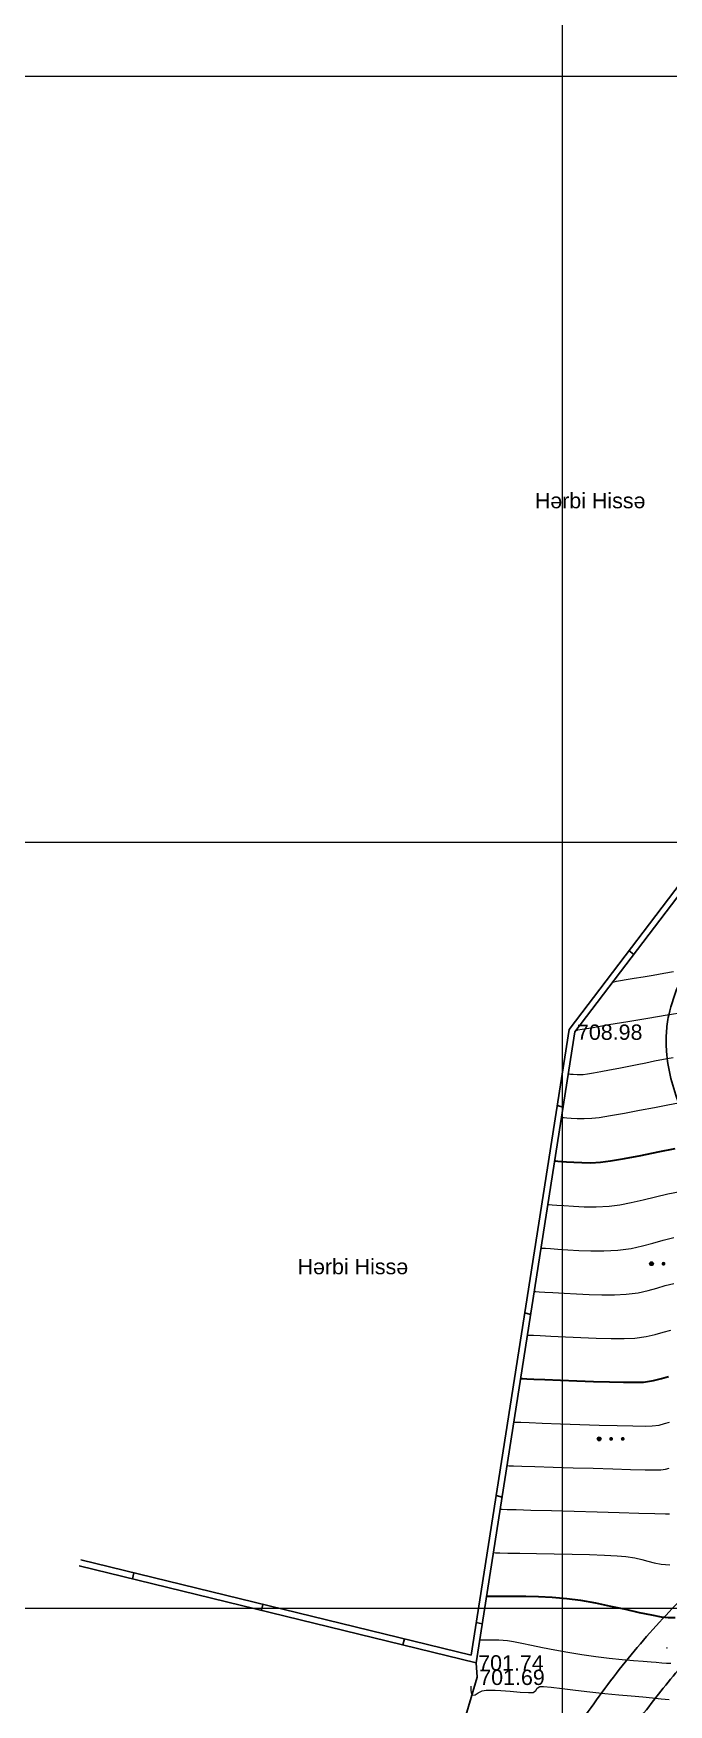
# Model space of a CAD drawing. Header units: feet. Extents: x 3381 to 1374491, y 675186 to 8751562.
# Drawn here: x 686528.8 to 686570.2, y 4376239.9 to 4376349 of the extents above; entities that cross this region are included whole.
import ezdxf

# ---------------------------------------------------------------- set-up
doc = ezdxf.new("R2010")
doc.units = ezdxf.units.FT
doc.header["$MEASUREMENT"] = 0
doc.header["$PDMODE"] = 34
doc.header["$PDSIZE"] = 0.01
doc.linetypes.add('ACAD_ISO03W100', pattern=[30, 12, -18])
doc.layers.get('0').update_dxf_attribs({"linetype": 'CONTINUOUS'})
for name, color, linetype in [('0_Point_Height', 2, 'CONTINUOUS'), ('0_Point_Point', 7, 'CONTINUOUS'), ('col bitkisi', 7, 'CONTINUOUS')]:
    doc.layers.add(name, color=color, linetype=linetype)
for name, color, linetype, lineweight in [('ANA HORIZONTAL', 24, 'CONTINUOUS', 30), ('HORIZANTAL', 24, 'CONTINUOUS', 13), ('km setka', 170, 'CONTINUOUS', 15), ('kontur', 5, 'CONTINUOUS', 0)]:
    doc.layers.add(name, color=color, linetype=linetype, lineweight=lineweight)
doc.styles.get("Standard").update_dxf_attribs({"font": 'arial.ttf', "height": 2.5})

msp = doc.modelspace()

# ---------------------------------------------------------------- hatches: boundary and pattern name
at = {"layer": 'col bitkisi', "ltscale": 1.5}
h = msp.add_hatch(color=256, dxfattribs=at)
edge = h.paths.add_edge_path()
edge.add_arc((686569.131, 4376268.646), 0.125, 0, 360)
h = msp.add_hatch(color=256, dxfattribs=at)
edge = h.paths.add_edge_path()
edge.add_arc((686569.913, 4376268.646), 0.125, 0, 360)
h = msp.add_hatch(color=256, dxfattribs=at)
edge = h.paths.add_edge_path()
edge.add_arc((686565.71, 4376257.212), 0.125, 0, 360)
h = msp.add_hatch(color=256, dxfattribs=at)
edge = h.paths.add_edge_path()
edge.add_arc((686566.492, 4376257.212), 0.125, 0, 360)
h = msp.add_hatch(color=256, dxfattribs=at)
edge = h.paths.add_edge_path()
edge.add_arc((686567.251, 4376257.212), 0.125, 0, 360)

# ---------------------------------------------------------------- linework, layer by layer
at = {"linetype": 'Continuous'}
for p, q in [((686599.957, 4376331.635, 716.528), (686563.749, 4376283.935, 708.969)), ((686600.276, 4376331.393, 716.528), (686564.13, 4376283.775, 708.982)), ((686567.66, 4376289.087), (686567.975, 4376288.841)), ((686563.749, 4376283.935, 708.969), (686557.357, 4376243.097, 701.811)), ((686564.13, 4376283.775, 708.982), (686557.685, 4376242.605, 701.736)), ((686563.362, 4376278.874, -130.678), (686562.971, 4376278.969, -141.271)), ((686561.244, 4376265.339, -100.968), (686560.853, 4376265.435, -111.551)), ((686559.377, 4376253.415, -86.119), (686558.987, 4376253.51, -96.693)), ((686557.685, 4376242.605, 701.736), (686531.788, 4376248.928)), ((686557.357, 4376243.097, 690.28), (686531.883, 4376249.316)), ((686535.348, 4376248.47), (686535.258, 4376248.081)), ((686543.775, 4376246.413, 228.337), (686543.685, 4376246.023, 228.337)), ((686558.082, 4376245.142, -68.321), (686557.692, 4376245.237, -78.89)), ((686553.004, 4376244.16, 478.557), (686552.914, 4376243.77, 478.557)), ((686557.685, 4376242.605, 701.736), (686557.755, 4376241.664, 701.692)), ((686557.755, 4376241.664, 701.692), (686548.519, 4376210.474, 695.222))]:
    msp.add_line(p, q, dxfattribs=at)
for points, knots in [([(686618.617, 4376329.549), (686614.677, 4376325.786), (686614.149, 4376325.735), (686612.56, 4376325.576), (686611.496, 4376325.459), (686608.545, 4376325.052), (686606.668, 4376324.698), (686603.89, 4376323.82), (686602.938, 4376323.449), (686601.448, 4376322.712), (686600.888, 4376322.395), (686599.727, 4376321.64), (686599.14, 4376321.193), (686598.024, 4376320.244), (686597.495, 4376319.74), (686596.253, 4376318.469), (686595.563, 4376317.682), (686594.452, 4376316.364), (686594.018, 4376315.834), (686593.161, 4376314.788), (686592.737, 4376314.267), (686591.47, 4376312.712), (686590.638, 4376311.684), (686588.158, 4376308.616), (686586.531, 4376306.593), (686583.622, 4376302.998), (686582.346, 4376301.428), (686580.31, 4376298.949), (686579.568, 4376298.051), (686578.136, 4376296.33), (686577.447, 4376295.507), (686576.218, 4376294.053), (686575.684, 4376293.424), (686574.315, 4376291.823), (686573.442, 4376290.818), (686572.01, 4376288.876), (686571.423, 4376287.966), (686570.658, 4376286.313), (686570.409, 4376285.609), (686570.175, 4376284.487), (686570.121, 4376284.094), (686570.073, 4376283.3), (686570.078, 4376282.904), (686570.198, 4376281.304), (686570.513, 4376280.131), (686571.225, 4376278.287), (686571.562, 4376277.58), (686572.287, 4376276.244), (686572.679, 4376275.612), (686573.966, 4376273.69), (686574.914, 4376272.496), (686576.378, 4376270.562), (686576.929, 4376269.812), (686577.93, 4376268.28), (686578.377, 4376267.503), (686579.047, 4376266.033), (686579.289, 4376265.346), (686579.634, 4376263.91), (686579.739, 4376263.169), (686579.817, 4376261.572), (686579.77, 4376260.718), (686579.506, 4376259.038), (686579.29, 4376258.207), (686578.494, 4376255.973), (686577.763, 4376254.62), (686576.29, 4376252.473), (686575.636, 4376251.645), (686574.245, 4376250.037), (686573.506, 4376249.254), (686572.005, 4376247.702), (686571.243, 4376246.933), (686569.921, 4376245.549), (686569.356, 4376244.941), (686568.261, 4376243.688), (686567.733, 4376243.049), (686566.193, 4376241.102), (686565.228, 4376239.765), (686563.529, 4376237.301), (686562.781, 4376236.18), (686561.312, 4376233.911), (686560.593, 4376232.765), (686558.492, 4376229.291), (686557.166, 4376226.927), (686554.77, 4376222.238), (686553.691, 4376219.917), (686552.027, 4376215.893), (686551.39, 4376214.209), (686550.232, 4376210.803), (686549.71, 4376209.086), (686548.697, 4376205.458), (686548.214, 4376203.545), (686547.431, 4376200.253), (686547.116, 4376198.876), (686546.502, 4376196.111), (686546.207, 4376194.723), (686545.783, 4376192.55), (686545.637, 4376191.775), (686545.398, 4376190.375), (686545.303, 4376189.756), (686545.063, 4376187.792), (686544.987, 4376186.448), (686544.99, 4376183.432), (686545.111, 4376181.76), (686545.551, 4376178.468), (686545.868, 4376176.849), (686546.508, 4376174.133), (686546.801, 4376173.025), (686547.366, 4376171.027), (686547.632, 4376170.134), (686548.125, 4376168.52), (686548.351, 4376167.79), (686548.847, 4376166.316), (686549.116, 4376165.576), (686549.572, 4376164.485), (686549.728, 4376164.132), (686550.231, 4376163.078), (686550.592, 4376162.417), (686551.273, 4376161.147), (686551.593, 4376160.538), (686551.991, 4376159.636), (686552.112, 4376159.332), (686552.299, 4376158.778), (686552.37, 4376158.531), (686552.493, 4376158.007), (686552.545, 4376157.734), (686552.679, 4376156.898), (686552.741, 4376156.307), (686550.557, 4376151.893)], [0, 0, 0, 0, 1.5041825, 1.5041825, 4.5125475, 4.5125475, 9.8970232, 9.8970232, 12.7958343, 12.7958343, 14.6040586, 14.6040586, 16.6622444, 16.6622444, 18.7204302, 18.7204302, 21.6922095, 21.6922095, 23.6905372, 23.6905372, 25.688865, 25.688865, 29.6855204, 29.6855204, 37.6788312, 37.6788312, 43.8586233, 43.8586233, 47.3387229, 47.3387229, 50.4791814, 50.4791814, 52.8430932, 52.8430932, 56.4524219, 56.4524219, 59.343353, 59.343353, 61.3017168, 61.3017168, 62.3107145, 62.3107145, 63.3197122, 63.3197122, 66.4267393, 66.4267393, 68.5017705, 68.5017705, 70.5768016, 70.5768016, 75.0922592, 75.0922592, 77.9843832, 77.9843832, 80.8765073, 80.8765073, 83.3681481, 83.3681481, 85.859789, 85.859789, 88.6938456, 88.6938456, 91.5279021, 91.5279021, 96.5044037, 96.5044037, 99.8137478, 99.8137478, 103.1230919, 103.1230919, 106.3599071, 106.3599071, 108.7786817, 108.7786817, 111.1974562, 111.1974562, 116.0350052, 116.0350052, 120.025858, 120.025858, 124.0167109, 124.0167109, 131.9984166, 131.9984166, 139.5388434, 139.5388434, 144.8405163, 144.8405163, 150.1421893, 150.1421893, 155.992549, 155.992549, 160.2125993, 160.2125993, 164.4326495, 164.4326495, 166.7775401, 166.7775401, 168.5840285, 168.5840285, 172.4237048, 172.4237048, 177.2211789, 177.2211789, 182.018653, 182.018653, 185.3845457, 185.3845457, 188.1403774, 188.1403774, 190.3972905, 190.3972905, 192.6542037, 192.6542037, 193.7358898, 193.7358898, 195.899262, 195.899262, 198.0626342, 198.0626342, 199.1900842, 199.1900842, 200.13488, 200.13488, 201.0796759, 201.0796759, 202.923933, 202.923933, 202.923933, 202.923933]), ([(686622.52, 4376323.079), (686614.958, 4376322.799), (686614.429, 4376322.748), (686612.851, 4376322.59), (686611.814, 4376322.475), (686609.013, 4376322.087), (686607.305, 4376321.756), (686604.888, 4376320.988), (686604.08, 4376320.669), (686602.831, 4376320.047), (686602.362, 4376319.779), (686601.213, 4376319.021), (686600.543, 4376318.475), (686599.232, 4376317.251), (686598.595, 4376316.575), (686597.331, 4376315.14), (686596.705, 4376314.38), (686594.558, 4376311.759), (686593.079, 4376309.934), (686590.152, 4376306.308), (686588.702, 4376304.508), (686584.315, 4376299.085), (686581.339, 4376295.443), (686577.62, 4376291.07), (686577.135, 4376290.508), (686576.194, 4376289.398), (686575.738, 4376288.848), (686574.75, 4376287.56), (686574.253, 4376286.824), (686573.566, 4376285.505), (686573.339, 4376284.919), (686573.151, 4376284.079), (686573.112, 4376283.819), (686573.076, 4376283.29), (686573.078, 4376283.014), (686573.162, 4376281.905), (686573.392, 4376281.002), (686573.944, 4376279.576), (686574.188, 4376279.047), (686574.726, 4376278.027), (686575.02, 4376277.532), (686576.104, 4376275.852), (686576.996, 4376274.706), (686578.514, 4376272.715), (686579.127, 4376271.899), (686580.297, 4376270.163), (686580.852, 4376269.245), (686581.599, 4376267.691), (686581.845, 4376267.096), (686582.255, 4376265.861), (686582.417, 4376265.23), (686582.774, 4376263.316), (686582.843, 4376262.011), (686582.672, 4376259.61), (686582.471, 4376258.515), (686581.869, 4376256.404), (686581.468, 4376255.385), (686580.514, 4376253.446), (686579.963, 4376252.525), (686578.582, 4376250.51), (686577.719, 4376249.445), (686575.934, 4376247.439), (686575.013, 4376246.494), (686573.347, 4376244.787), (686572.598, 4376244.021), (686571.421, 4376242.746), (686570.976, 4376242.242), (686570.104, 4376241.207), (686569.678, 4376240.678), (686568.424, 4376239.062), (686567.619, 4376237.945), (686566.092, 4376235.736), (686565.365, 4376234.649), (686563.944, 4376232.46), (686563.249, 4376231.355), (686561.22, 4376228.012), (686559.94, 4376225.744), (686557.563, 4376221.128), (686556.466, 4376218.781), (686554.812, 4376214.778), (686554.196, 4376213.144), (686553.073, 4376209.836), (686552.565, 4376208.159), (686551.567, 4376204.577), (686551.087, 4376202.667), (686550.316, 4376199.414), (686550.01, 4376198.074), (686549.419, 4376195.401), (686549.135, 4376194.066), (686548.72, 4376191.94), (686548.571, 4376191.145), (686548.338, 4376189.757), (686548.249, 4376189.16), (686548.112, 4376187.966), (686548.062, 4376187.366), (686547.967, 4376185.557), (686547.976, 4376184.342), (686548.166, 4376181.209), (686548.446, 4376179.3), (686549.236, 4376175.493), (686549.743, 4376173.594), (686550.489, 4376171.053), (686550.683, 4376170.412), (686551.076, 4376169.134), (686551.274, 4376168.505), (686551.668, 4376167.343), (686551.863, 4376166.807), (686552.215, 4376165.933), (686552.363, 4376165.588), (686552.645, 4376164.981), (686552.776, 4376164.715), (686553.056, 4376164.171), (686553.203, 4376163.896), (686553.654, 4376163.055), (686553.969, 4376162.476), (686554.494, 4376161.404), (686554.711, 4376160.924), (686555.031, 4376160.081), (686555.148, 4376159.728), (686555.345, 4376159.009), (686555.423, 4376158.652), (686555.618, 4376157.594), (686555.695, 4376156.905), (686555.773, 4376156.163), (686555.781, 4376156.082), (686557.516, 4376151.77)], [0, 0, 0, 0, 1.5195761, 1.5195761, 4.5587283, 4.5587283, 9.9305937, 9.9305937, 12.8375976, 12.8375976, 14.6989466, 14.6989466, 17.5962721, 17.5962721, 20.4935977, 20.4935977, 23.4307648, 23.4307648, 30.5406062, 30.5406062, 37.6504477, 37.6504477, 51.8701305, 51.8701305, 53.9433419, 53.9433419, 56.0165533, 56.0165533, 58.8397751, 58.8397751, 61.1867015, 61.1867015, 62.257023, 62.257023, 63.3273446, 63.3273446, 66.4263407, 66.4263407, 68.2682497, 68.2682497, 70.1101586, 70.1101586, 74.6215299, 74.6215299, 77.5950003, 77.5950003, 80.5684708, 80.5684708, 82.3043553, 82.3043553, 84.0402398, 84.0402398, 87.5120089, 87.5120089, 90.504027, 90.504027, 93.4960452, 93.4960452, 96.4880633, 96.4880633, 100.372173, 100.372173, 104.2562828, 104.2562828, 107.5177012, 107.5177012, 109.6184271, 109.6184271, 111.7191531, 111.7191531, 115.920605, 115.920605, 119.8587917, 119.8587917, 123.7969785, 123.7969785, 131.6733519, 131.6733519, 139.5534814, 139.5534814, 144.8944211, 144.8944211, 150.2353608, 150.2353608, 156.1903919, 156.1903919, 160.321983, 160.321983, 164.453574, 164.453574, 166.8999608, 166.8999608, 168.7971258, 168.7971258, 170.6942909, 170.6942909, 174.4886209, 174.4886209, 180.4889056, 180.4889056, 186.4891903, 186.4891903, 188.5086959, 188.5086959, 190.5282014, 190.5282014, 192.322947, 192.322947, 193.5253301, 193.5253301, 194.4787119, 194.4787119, 195.4320938, 195.4320938, 197.3388576, 197.3388576, 198.7843763, 198.7843763, 199.7590286, 199.7590286, 200.7336808, 200.7336808, 202.6829852, 202.6829852, 202.923933, 202.923933, 202.923933, 202.923933])]:
    msp.add_open_spline(points, degree=3, knots=knots, dxfattribs=at)
at = {"layer": '0_Point_Point'}
for p in [(686564.13, 4376283.775, 708.982), (686570.133, 4376243.569, 702.213), (686557.685, 4376242.605, 701.736), (686557.755, 4376241.664, 701.692)]:
    msp.add_point(p, dxfattribs=at)
at = {"layer": 'ANA HORIZONTAL', "color": 16, "lineweight": 30}
for points, elevation in [([(686562.812, 4376275.355), (686562.879, 4376275.353), (686563.021, 4376275.345), (686563.25, 4376275.33), (686563.588, 4376275.303), (686564.06, 4376275.27), (686564.586, 4376275.246), (686565.166, 4376275.242), (686565.798, 4376275.271), (686566.451, 4376275.354), (686567.359, 4376275.51), (686568.428, 4376275.715), (686569.562, 4376275.94), (686570.666, 4376276.16)], 707.5), ([(686560.588, 4376261.151), (686560.711, 4376261.147), (686560.985, 4376261.138), (686561.456, 4376261.12), (686562.176, 4376261.091), (686563.185, 4376261.05), (686564.259, 4376261.006), (686565.342, 4376260.965), (686566.377, 4376260.932), (686567.305, 4376260.911), (686568.069, 4376260.907), (686568.611, 4376260.925), (686569.259, 4376261.015), (686569.776, 4376261.148), (686570.244, 4376261.286)], 705), ([(686558.364, 4376246.946), (686558.465, 4376246.944), (686558.676, 4376246.941), (686559.014, 4376246.941), (686559.506, 4376246.946), (686560.185, 4376246.953), (686560.934, 4376246.951), (686561.753, 4376246.931), (686562.64, 4376246.884), (686563.593, 4376246.799), (686564.501, 4376246.676), (686565.471, 4376246.503), (686566.461, 4376246.302), (686567.426, 4376246.091), (686568.326, 4376245.891), (686569.118, 4376245.721), (686569.758, 4376245.601), (686570.206, 4376245.55), (686570.676, 4376245.549)], 702.5)]:
    msp.add_lwpolyline(points, dxfattribs=dict(at, elevation=elevation))
at = {"layer": 'col bitkisi', "lineweight": 13, "ltscale": 1.5}
for centre in [(686569.131, 4376268.646), (686565.71, 4376257.212)]:
    msp.add_circle(centre, 0.125, dxfattribs=at)
at = {"layer": 'HORIZANTAL', "color": 16, "linetype": 'Continuous', "lineweight": 20}
for points, elevation in [([(686566.611, 4376287.044), (686566.686, 4376287.057), (686566.844, 4376287.083), (686567.099, 4376287.126), (686567.474, 4376287.19), (686567.998, 4376287.279), (686568.584, 4376287.378), (686569.231, 4376287.486), (686569.94, 4376287.603), (686570.572, 4376287.72)], 709.5), ([(686564.216, 4376283.889), (686564.221, 4376283.89), (686564.242, 4376283.893), (686564.286, 4376283.901), (686564.332, 4376283.908), (686564.601, 4376283.954), (686565.314, 4376284.076), (686566.349, 4376284.252), (686567.583, 4376284.461), (686568.895, 4376284.679), (686570.161, 4376284.887), (686571.259, 4376285.061)], 709), ([(686563.701, 4376281.037), (686563.746, 4376281.035), (686563.844, 4376281.028), (686564.013, 4376281.015), (686564.278, 4376281.001), (686564.672, 4376281.009), (686564.949, 4376281.043), (686565.339, 4376281.109), (686565.822, 4376281.198), (686566.38, 4376281.304), (686566.992, 4376281.419), (686567.64, 4376281.535), (686568.198, 4376281.642), (686568.754, 4376281.762), (686569.319, 4376281.886), (686569.909, 4376282.007), (686570.537, 4376282.117)], 708.5), ([(686563.256, 4376278.196), (686563.31, 4376278.194), (686563.424, 4376278.188), (686563.612, 4376278.174), (686563.891, 4376278.152), (686564.288, 4376278.128), (686564.736, 4376278.12), (686565.235, 4376278.14), (686565.72, 4376278.2), (686566.461, 4376278.32), (686567.369, 4376278.479), (686568.354, 4376278.66), (686569.328, 4376278.843), (686570.199, 4376279.008), (686570.88, 4376279.138)], 708), ([(686562.367, 4376272.514), (686562.457, 4376272.511), (686562.647, 4376272.501), (686562.954, 4376272.48), (686563.405, 4376272.445), (686564.036, 4376272.4), (686564.74, 4376272.368), (686565.515, 4376272.363), (686566.36, 4376272.402), (686567.052, 4376272.489), (686567.796, 4376272.637), (686568.579, 4376272.823), (686569.385, 4376273.023), (686570.2, 4376273.214), (686571.009, 4376273.372)], 707), ([(686561.922, 4376269.673), (686562.019, 4376269.67), (686562.22, 4376269.66), (686562.544, 4376269.639), (686563.014, 4376269.603), (686563.663, 4376269.554), (686564.379, 4376269.51), (686565.162, 4376269.484), (686566.01, 4376269.488), (686566.923, 4376269.533), (686567.792, 4376269.64), (686568.541, 4376269.804), (686569.223, 4376269.996), (686569.885, 4376270.188), (686570.579, 4376270.352)], 706.5), ([(686561.477, 4376266.832), (686561.58, 4376266.829), (686561.799, 4376266.82), (686562.161, 4376266.801), (686562.697, 4376266.769), (686563.436, 4376266.723), (686564.23, 4376266.678), (686565.056, 4376266.642), (686565.889, 4376266.622), (686566.707, 4376266.627), (686567.486, 4376266.664), (686568.263, 4376266.757), (686568.912, 4376266.897), (686569.481, 4376267.058), (686570.021, 4376267.218), (686570.582, 4376267.353)], 706), ([(686561.033, 4376263.991), (686561.154, 4376263.988), (686561.42, 4376263.978), (686561.872, 4376263.958), (686562.558, 4376263.925), (686563.51, 4376263.878), (686564.517, 4376263.832), (686565.527, 4376263.793), (686566.487, 4376263.769), (686567.345, 4376263.767), (686568.048, 4376263.795), (686568.771, 4376263.887), (686569.36, 4376264.025), (686569.881, 4376264.179), (686570.397, 4376264.319)], 705.5), ([(686560.143, 4376258.31), (686560.283, 4376258.306), (686560.597, 4376258.296), (686561.144, 4376258.278), (686561.992, 4376258.248), (686563.185, 4376258.205), (686564.452, 4376258.16), (686565.716, 4376258.117), (686566.898, 4376258.081), (686567.92, 4376258.056), (686568.705, 4376258.046), (686569.174, 4376258.056), (686569.622, 4376258.118), (686569.978, 4376258.21), (686570.302, 4376258.305)], 704.5), ([(686559.698, 4376255.469), (686559.831, 4376255.465), (686560.134, 4376255.456), (686560.668, 4376255.44), (686561.508, 4376255.413), (686562.709, 4376255.375), (686564.008, 4376255.334), (686565.332, 4376255.293), (686566.607, 4376255.254), (686567.759, 4376255.221), (686568.714, 4376255.197), (686569.398, 4376255.185), (686569.736, 4376255.187), (686570.036, 4376255.233), (686570.27, 4376255.299)], 704), ([(686559.254, 4376252.628), (686559.394, 4376252.624), (686559.72, 4376252.615), (686560.308, 4376252.598), (686561.248, 4376252.571), (686562.606, 4376252.533), (686564.083, 4376252.491), (686565.587, 4376252.448), (686567.026, 4376252.407), (686568.308, 4376252.371), (686569.342, 4376252.343), (686570.037, 4376252.324), (686570.299, 4376252.318)], 703.5), ([(686558.809, 4376249.787), (686558.942, 4376249.783), (686559.238, 4376249.776), (686559.747, 4376249.765), (686560.527, 4376249.751), (686561.62, 4376249.731), (686562.783, 4376249.709), (686563.955, 4376249.685), (686565.072, 4376249.657), (686566.071, 4376249.625), (686566.888, 4376249.587), (686567.46, 4376249.544), (686568.03, 4376249.458), (686568.492, 4376249.35), (686568.898, 4376249.235), (686569.304, 4376249.128), (686569.764, 4376249.045), (686570.332, 4376249.002)], 703), ([(686557.92, 4376244.105), (686557.981, 4376244.104), (686558.114, 4376244.103), (686558.336, 4376244.106), (686558.675, 4376244.108), (686559.165, 4376244.097), (686559.726, 4376244.055), (686560.133, 4376243.993), (686560.66, 4376243.89), (686561.293, 4376243.757), (686562.016, 4376243.604), (686562.814, 4376243.442), (686563.672, 4376243.284), (686564.574, 4376243.139), (686565.489, 4376243.014), (686566.374, 4376242.908), (686567.205, 4376242.82), (686567.953, 4376242.75), (686568.593, 4376242.696), (686569.096, 4376242.657), (686569.436, 4376242.633), (686569.807, 4376242.6), (686570.099, 4376242.571), (686570.388, 4376242.564)], 702), ([(686557.333, 4376241.066), (686557.338, 4376241.037), (686557.342, 4376240.962), (686557.345, 4376240.825), (686557.364, 4376240.635), (686557.455, 4376240.479), (686557.616, 4376240.503), (686557.815, 4376240.64), (686558.069, 4376240.762), (686558.333, 4376240.808), (686558.595, 4376240.816), (686558.92, 4376240.813), (686559.304, 4376240.791), (686559.898, 4376240.739), (686560.55, 4376240.684), (686561.107, 4376240.651), (686561.414, 4376240.667), (686561.573, 4376240.787), (686561.677, 4376240.941), (686561.836, 4376241.057), (686562.075, 4376241.056), (686562.586, 4376241.009), (686563.305, 4376240.927), (686564.169, 4376240.822), (686565.114, 4376240.709), (686566.077, 4376240.598), (686566.994, 4376240.503), (686567.801, 4376240.437), (686568.559, 4376240.376), (686569.194, 4376240.31), (686569.753, 4376240.25), (686570.285, 4376240.21)], 701.5)]:
    msp.add_lwpolyline(points, dxfattribs=dict(at, elevation=elevation))
at = {"layer": 'km setka', "flags": 128}
for points in [[(686563.306, 4376427.956), (686563.306, 4375972.172)], [(686413.5, 4376346.167), (686890.66, 4376346.167)], [(686413.5, 4376346.167), (686890.66, 4376346.167)], [(686413.5, 4376296.167), (686890.66, 4376296.167)], [(686413.5, 4376246.167), (686890.66, 4376246.167)], [(686413.5, 4376246.167), (686674.63, 4376246.167)]]:
    msp.add_lwpolyline(points, dxfattribs=at)

# ---------------------------------------------------------------- texts
at = {"layer": '0_Point_Height', "color": 0}
for s, p in [('708.98', (686564.266, 4376283.261, 708.982)), ('701.74', (686557.821, 4376242.091, 701.736)), ('701.69', (686557.891, 4376241.15, 701.692))]:
    msp.add_text(s, height=1, dxfattribs=at).set_placement(p)
at = {"layer": 'kontur', "color": 0, "linetype": 'ACAD_ISO03W100', "lineweight": 0, "ltscale": 0.35, "char_height": 1, "attachment_point": 1}
for insert in [(686561.515, 4376318.956), (686546.033, 4376268.959)]:
    msp.add_mtext_dynamic_manual_height_columns('{\\fArial|b0|i0|c204|p34;H\\fArial|b0|i0|c238|p34;ərbi Hissə}', width=10.61016, gutter_width=12.5, heights=[0], dxfattribs=dict(at, insert=insert))

doc.saveas('drawing.dxf')
